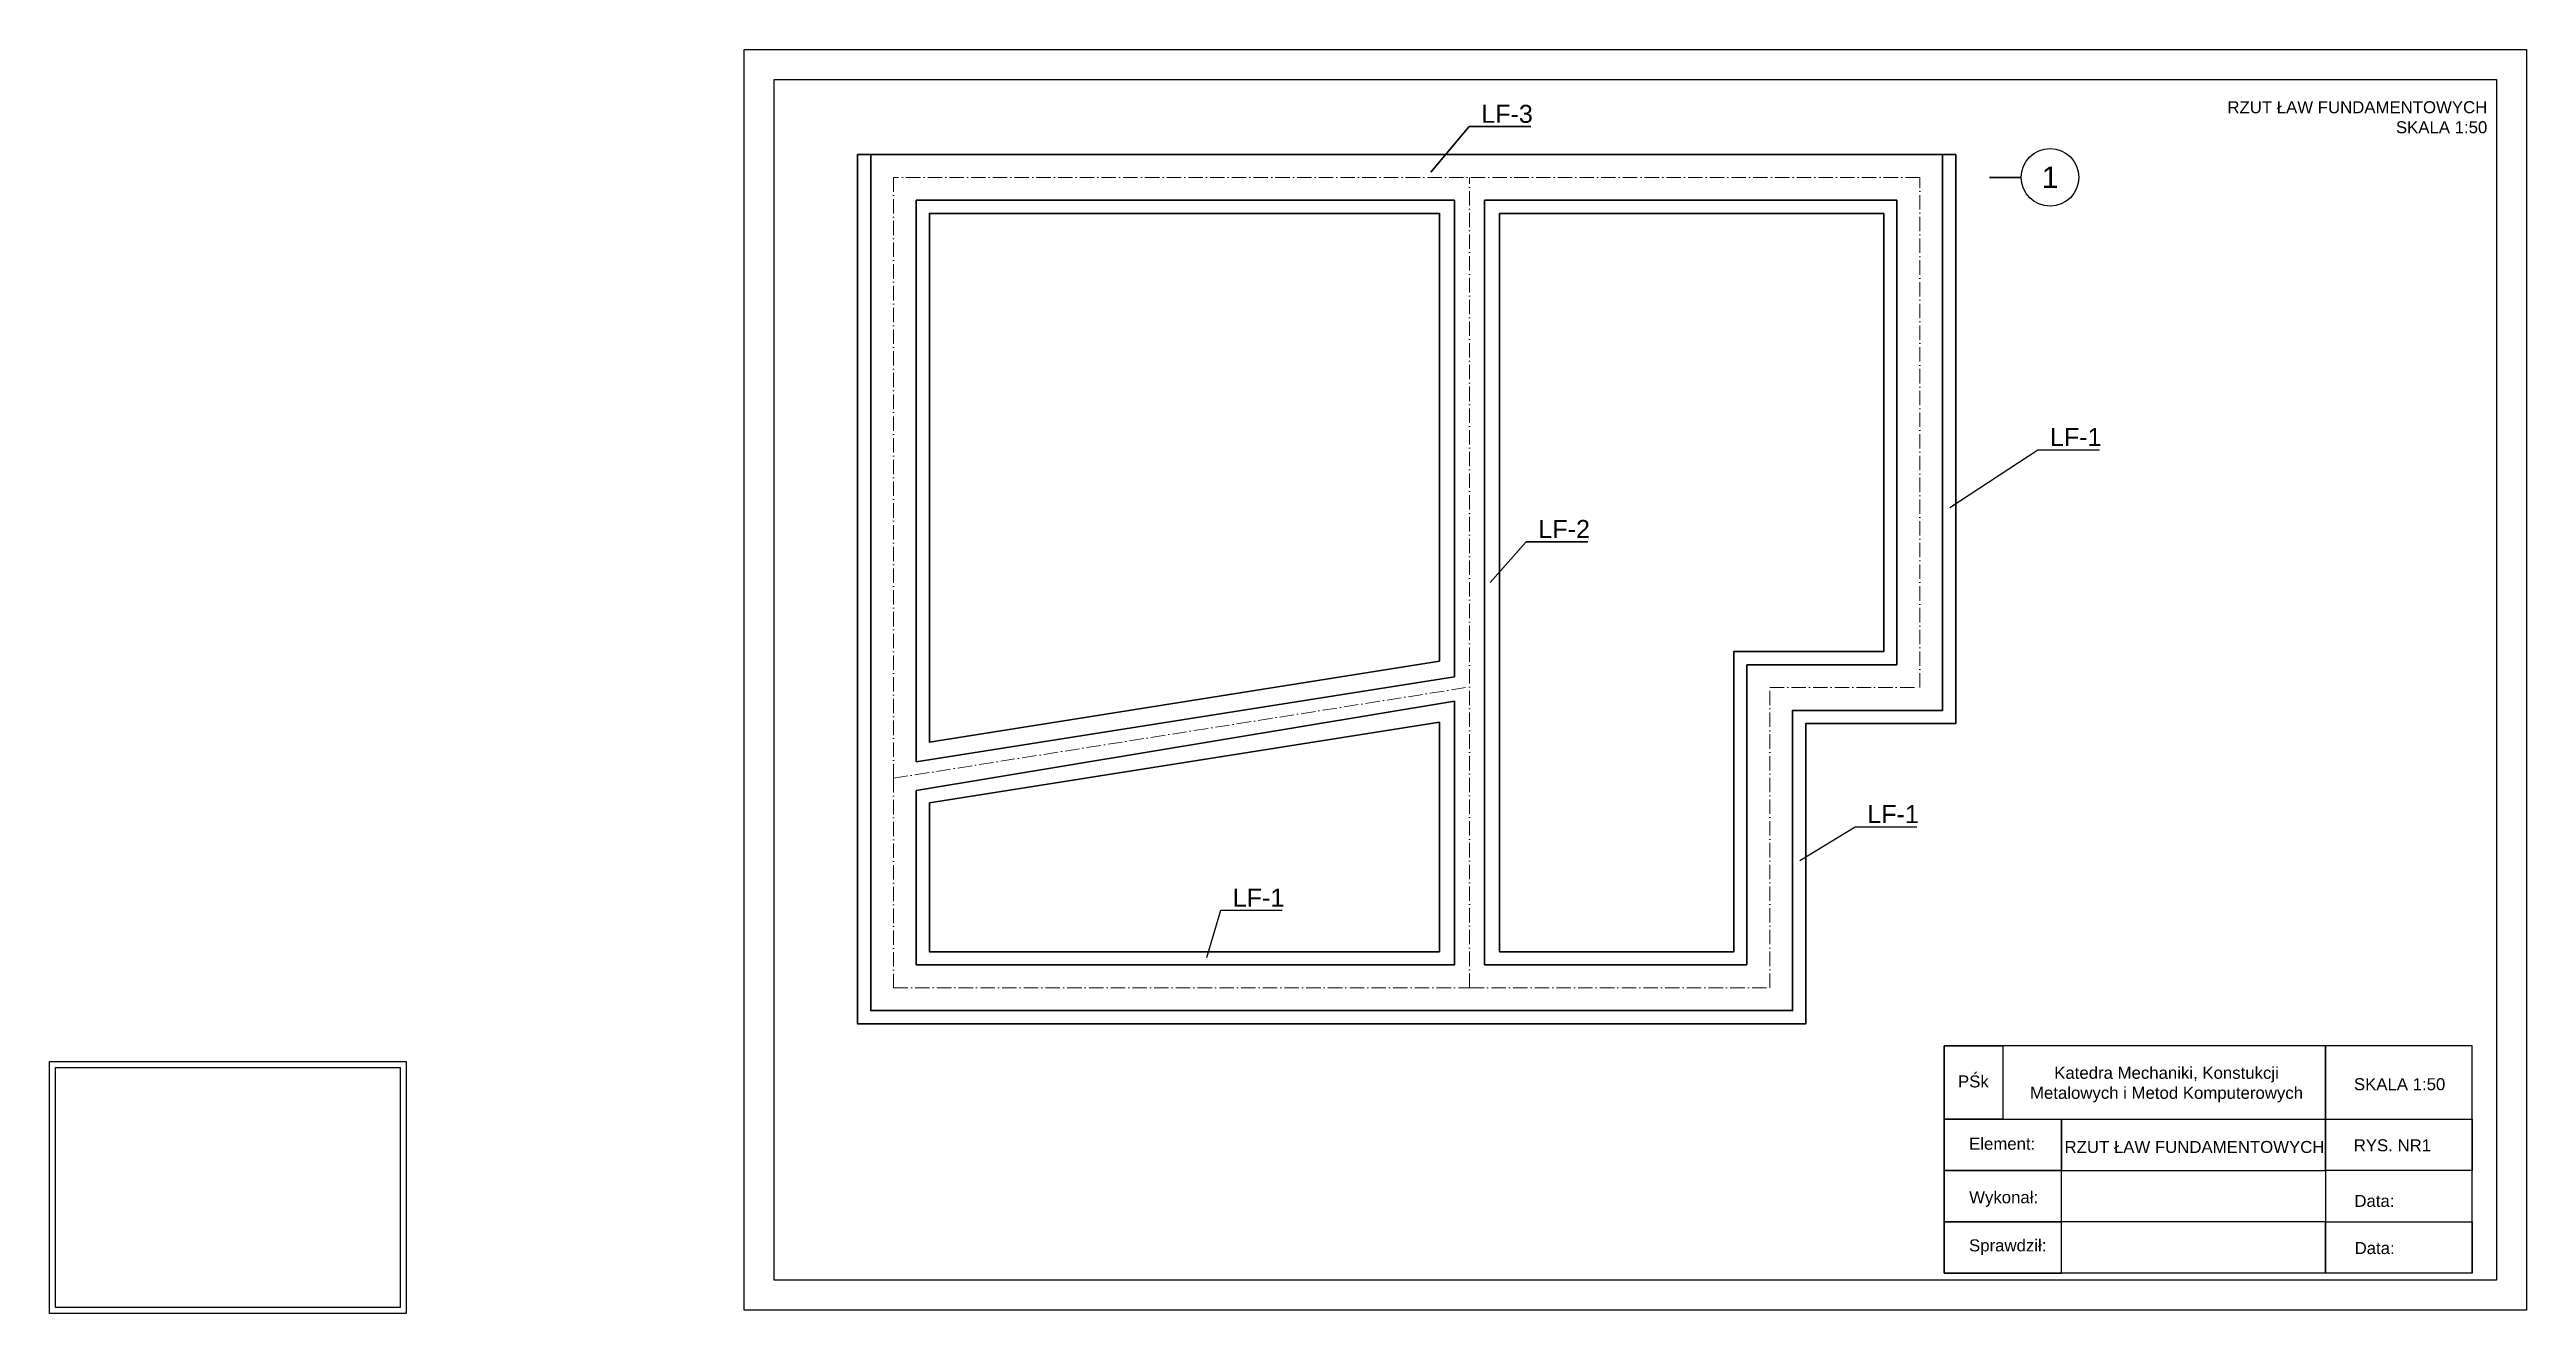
# Model space of a CAD drawing. Header units: millimetres. Extents: x 2350 to 4414, y 2740 to 3793.
import ezdxf
from ezdxf import colors
from ezdxf.entities.mleader import LeaderData, LeaderLine
from ezdxf.enums import TextEntityAlignment as Align
from ezdxf.math import Vec2, Vec3

# ---------------------------------------------------------------- set-up
doc = ezdxf.new("R2010")
doc.units = ezdxf.units.MM
doc.linetypes.add('ACAD_ISO10W100', pattern=[18, 12, -3, 0, -3])
for name, color, linetype, lineweight in [('L-F', 100, 'Continuous', 35), ('napisy', 130, 'Continuous', 20), ('Osie', 210, 'ACAD_ISO10W100', 18), ('SC-F', 10, 'Continuous', 25), ('tabelka', 30, 'Continuous', 25)]:
    doc.layers.add(name, color=color, linetype=linetype, lineweight=lineweight)
doc.styles.add('Michał Kosowicz', font='arial.ttf')
doc.styles.get("Standard").update_dxf_attribs({"font": 'arial.ttf'})

# ---------------------------------------------------------------- blocks, each defined once
blk = doc.blocks.new('_None')
blk = doc.blocks.new('_TagCircle')
at = {"color": 0, "linetype": 'ByBlock', "lineweight": -2, "transparency": 16777216}
blk.add_circle((0, 0), 4, dxfattribs=at)
at = {"layer": 'L-F', "color": 0, "transparency": 16777216, "style": 'Michał Kosowicz'}
blk.add_attdef('NUMERETYKIETY', text='', height=3, dxfattribs=at).set_placement((0, -1.5), align=Align.CENTER)

msp = doc.modelspace()

# ---------------------------------------------------------------- linework, layer by layer
at = {"layer": 'L-F'}
for p, q in [((3034.1, 3705.6), (3023.1, 3705.6)), ((3927.1, 3705.6), (3938.1, 3705.6)), ((3072.1, 3656.6), (3072.1, 3667.6)), ((3072.1, 3667.6), (3508.1, 3667.6)), ((3072.1, 3436.4), (3072.1, 3656.6)), ((3520.6, 3667.6), (3508.1, 3667.6)), ((3520.6, 3283.5), (3520.6, 3667.6)), ((3558.1, 3667.6), (3545.6, 3667.6)), ((3545.6, 3667.6), (3545.6, 3041.6)), ((3558.1, 3667.6), (3878.1, 3667.6)), ((3878.1, 3667.6), (3889.1, 3667.6)), ((3889.1, 3667.6), (3889.1, 3656.6)), ((3889.1, 3291.6), (3889.1, 3656.6)), ((3072.1, 3436.4), (3072.1, 3199.7)), ((3520.6, 3283.5), (3520.6, 3270.5)), ((3889.1, 3280.6), (3889.1, 3291.6)), ((3520.6, 3270.5), (3072.1, 3199.7)), ((3878.1, 3280.6), (3764.1, 3280.6)), ((3764.1, 3280.6), (3764.1, 3030.6)), ((3878.1, 3280.6), (3889.1, 3280.6)), ((3520.6, 3250.4), (3072.1, 3175.8)), ((3520.6, 3243.5), (3520.6, 3250.4)), ((3520.6, 3243.5), (3520.6, 3041.6)), ((3072.1, 3165.5), (3072.1, 3175.8)), ((3520.6, 3041.6), (3520.6, 3030.6)), ((3545.6, 3030.6), (3545.6, 3041.6)), ((3508.1, 3030.6), (3511.1, 3030.6)), ((3520.6, 3030.6), (3511.1, 3030.6)), ((3558.1, 3030.6), (3545.6, 3030.6)), ((3753.1, 3030.6), (3558.1, 3030.6)), ((3764.1, 3030.6), (3753.1, 3030.6))]:
    msp.add_line(p, q, dxfattribs=at)
for points in [[(3023.1, 3705.6), (3023.1, 3186.1), (3023.1, 2981.6), (3533.1, 2981.6), (3813.1, 2981.6), (3813.1, 3231.6), (3938.1, 3231.6), (3938.1, 3705.6)], [(3558.1, 3041.6), (3558.1, 3656.6)], [(3558.1, 3041.6), (3753.1, 3041.6), (3753.1, 3291.6), (3878.1, 3291.6), (3878.1, 3656.6), (3558.1, 3656.6)], [(3083.1, 3165.5), (3508.1, 3232.9)], [(3508.1, 3041.6), (3508.1, 3232.9)], [(3072.1, 3165.5), (3072.1, 3030.6), (3508.1, 3030.6)], [(3083.1, 3165.5), (3083.1, 3041.6), (3508.1, 3041.6)]]:
    msp.add_lwpolyline(points, dxfattribs=at)
for points in [[(3034.1, 3705.6), (3034.1, 3186.1), (3034.1, 2992.6), (3533.1, 2992.6), (3802.1, 2992.6), (3802.1, 3242.6), (3927.1, 3242.6), (3927.1, 3705.6)], [(3508.1, 3283.5), (3508.1, 3656.6), (3083.1, 3656.6), (3083.1, 3216.2)]]:
    msp.add_lwpolyline(points, close=True, dxfattribs=at)
at = {"layer": 'Osie'}
for points in [[(3053.1, 3686.6), (3053.1, 3186.1), (3053.1, 3011.6), (3533.1, 3011.6), (3783.1, 3011.6), (3783.1, 3261.6), (3908.1, 3261.6), (3908.1, 3686.6), (3053.1, 3686.6), (3053.1, 3186.1)], [(3533.1, 3011.6), (3533.1, 3686.6)], [(3053.1, 3186.1), (3533.1, 3262.1)]]:
    msp.add_lwpolyline(points, dxfattribs=at)
at = {"layer": 'SC-F'}
for points in [[(2928.6, 3793), (4413.6, 3793), (4413.6, 2743), (2928.6, 2743), (2928.6, 3793)], [(2350, 2950.3), (2647, 2950.3), (2647, 2740.3), (2350, 2740.3), (2350, 2950.3)]]:
    msp.add_lwpolyline(points, dxfattribs=at)
for points in [[(2953.6, 3768), (4388.6, 3768), (4388.6, 2768), (2953.6, 2768)], [(2355, 2945.3), (2642, 2945.3), (2642, 2745.3), (2355, 2745.3)]]:
    msp.add_lwpolyline(points, close=True, dxfattribs=at)
at = {"layer": 'tabelka'}
msp.add_lwpolyline([(4368.4, 2773.9), (4368.4, 2963.3), (4246.2, 2963.3), (4246.2, 2902.2), (4368.4, 2902.2), (4368.4, 2859.4), (4246.2, 2859.4), (4246.2, 2902.2), (4246.2, 2859.4), (4246.2, 2816.6), (4368.4, 2816.6), (4368.4, 2773.9), (4246.2, 2773.9), (4246.2, 2816.6), (4246.2, 2773.9), (3928.5, 2773.9), (3928.5, 2963.3), (3977.4, 2963.3), (3977.4, 2902.2), (3928.5, 2902.2), (4246.2, 2902.2), (4246.2, 2963.3), (3977.4, 2963.3), (3928.5, 2963.3), (3928.5, 2773.9), (4026.2, 2773.9), (4026.2, 2816.6), (3928.5, 2816.6), (4026.2, 2816.6), (4026.2, 2859.4), (3928.5, 2859.4), (4026.2, 2859.4), (4026.2, 2902.2), (4026.2, 2859.4), (4246.2, 2859.4), (4246.2, 2816.6), (4026.2, 2816.6)], dxfattribs=at)

# ---------------------------------------------------------------- texts
at = {"layer": 'napisy', "char_height": 10, "style": 'Michał Kosowicz'}
for s, width, heights, insert, attachment_point in [('\\pxqr,t54;RZUT ŁAW FUNDAMENTOWYCH\\PSKALA 1:50', 230.932, [48.4], (4150, 3750), 1), ('PŚk', 40, [0], (3952.8, 2933.5), 5), ('Katedra Mechaniki, Konstukcji Metalowych i Metod Komputerowych', 251.998, [0], (4113.7, 2930.9), 5), ('SKALA 1:50', 100, [0], (4307.9, 2931.2), 5), ('Element:', 80, [13.5], (3976.8, 2881.6), 5), ('RZUT ŁAW FUNDAMENTOWYCH', 219.629, [0], (4137, 2878.9), 5), ('RYS. NR1', 100, [0], (4301.9, 2880.3), 5), ('Wykonał:', 80, [0], (3978, 2835.6), 5), ('Data:', 100, [2.54], (4286.9, 2834), 5), ('Sprawdził:', 80, [0], (3981.4, 2795.5), 5), ('Data:', 100, [0], (4287.1, 2794.7), 5)]:
    msp.add_mtext_dynamic_manual_height_columns(s, width=width, gutter_width=12.5, heights=heights, dxfattribs=dict(at, insert=insert, attachment_point=attachment_point))

# ---------------------------------------------------------------- leaders
at = {"layer": 'L-F'}
ml = msp.add_multileader_mtext('Standard', dxfattribs=at)
ml.set_content('LF-3', color=3, style='Michał Kosowicz')
ml.set_leader_properties(color=3, linetype='ByLayer', lineweight=-1)
ml.set_arrow_properties(name='NONE')
ml.build(insert=Vec2(0, 0))
ml.multileader.update_dxf_attribs({"text_left_attachment_type": 5, "text_right_attachment_type": 5})
ctx = ml.context
ctx.base_point, ctx.char_height, ctx.plane_origin = Vec3(3540.7, 3729), 15, Vec3(3500.9, 3690.9)
ctx.left_attachment, ctx.right_attachment = 5, 5
notes = []
notes.append((ctx, [(0, (1, 1, 0), (3532.7, 3729), (1, 0), 8, [(0, [(3500.9, 3690.9)], 0, [])])]))
ctx.mtext.insert, ctx.mtext.flow_direction = Vec3(3542.7, 3747), 5
ml = msp.add_multileader_block('Standard', dxfattribs=at)
ml.set_content('_TagCircle', color=6, scale=6)
ml.set_attribute('NUMERETYKIETY', '1', width=0)
ml.set_leader_properties(color=6, linetype='ByLayer', lineweight=-1)
ml.set_arrow_properties(name='NONE')
ml.build(insert=Vec2(0, 0))
ml.multileader.update_dxf_attribs({"text_left_attachment_type": 5, "text_right_attachment_type": 5})
ctx = ml.context
ctx.base_point, ctx.char_height, ctx.plane_origin = Vec3(3992.7, 3686.6), 15, Vec3(3966.1, 3686.6)
ctx.left_attachment, ctx.right_attachment = 5, 5
notes.append((ctx, [(0, (1, 1, 0), (3984.7, 3686.6), (1, 0), 8, [(0, [(3966.1, 3686.6)], 0, [])])]))
ctx.block.insert = Vec3(4016.7, 3686.6)
ml = msp.add_multileader_mtext('Standard', dxfattribs=at)
ml.set_content('LF-2', color=3, style='Michał Kosowicz')
ml.set_leader_properties(color=3, linetype='ByLayer', lineweight=-1)
ml.set_arrow_properties(name='NONE')
ml.build(insert=Vec2(0, 0))
ml.multileader.update_dxf_attribs({"text_left_attachment_type": 5, "text_right_attachment_type": 5})
ctx = ml.context
ctx.base_point, ctx.char_height, ctx.plane_origin = Vec3(3588.3, 3383.1), 15, Vec3(3550.2, 3349)
ctx.left_attachment, ctx.right_attachment = 5, 5
notes.append((ctx, [(0, (1, 1, 0), (3580.3, 3383.1), (1, 0), 8, [(0, [(3550.2, 3349)], 0, [])])]))
ctx.mtext.insert, ctx.mtext.flow_direction = Vec3(3590.3, 3401.2), 5
at = {"layer": 'SC-F'}
ml = msp.add_multileader_mtext('Standard', dxfattribs=at)
ml.set_content('LF-1', color=3, style='Michał Kosowicz')
ml.set_leader_properties(color=3, linetype='ByLayer', lineweight=-1)
ml.set_arrow_properties(name='NONE')
ml.build(insert=Vec2(0, 0))
ml.multileader.update_dxf_attribs({"text_left_attachment_type": 5, "text_right_attachment_type": 5})
ctx = ml.context
ctx.base_point, ctx.char_height, ctx.plane_origin = Vec3(4014.5, 3459.7), 15, Vec3(3933.2, 3411.6)
ctx.left_attachment, ctx.right_attachment = 5, 5
notes.append((ctx, [(0, (1, 1, 0), (4006.5, 3459.7), (1, 0), 8, [(0, [(3933.2, 3411.6)], 0, [])])]))
ctx.mtext.insert, ctx.mtext.flow_direction = Vec3(4016.5, 3477.8), 5
ml = msp.add_multileader_mtext('Standard', dxfattribs=at)
ml.set_content('LF-1', color=3, style='Michał Kosowicz')
ml.set_leader_properties(color=3, linetype='ByLayer', lineweight=-1)
ml.set_arrow_properties(name='NONE')
ml.build(insert=Vec2(0, 0))
ml.multileader.update_dxf_attribs({"text_left_attachment_type": 5, "text_right_attachment_type": 5})
ctx = ml.context
ctx.base_point, ctx.char_height, ctx.plane_origin = Vec3(3862.3, 3145.6), 15, Vec3(3808.1, 3117.6)
ctx.left_attachment, ctx.right_attachment = 5, 5
notes.append((ctx, [(0, (1, 1, 0), (3854.3, 3145.6), (1, 0), 8, [(0, [(3808.1, 3117.6)], 0, [])])]))
ctx.mtext.insert, ctx.mtext.flow_direction = Vec3(3864.3, 3163.7), 5
ml = msp.add_multileader_mtext('Standard', dxfattribs=at)
ml.set_content('LF-1', color=3, style='Michał Kosowicz')
ml.set_leader_properties(color=3, linetype='ByLayer', lineweight=-1)
ml.set_arrow_properties(name='NONE')
ml.build(insert=Vec2(0, 0))
ml.multileader.update_dxf_attribs({"text_left_attachment_type": 5, "text_right_attachment_type": 5})
ctx = ml.context
ctx.base_point, ctx.char_height, ctx.plane_origin = Vec3(3333.7, 3076.1), 15, Vec3(3314.1, 3036.7)
ctx.left_attachment, ctx.right_attachment = 5, 5
notes.append((ctx, [(0, (1, 1, 0), (3325.7, 3076.1), (1, 0), 8, [(0, [(3314.1, 3036.7)], 0, [])])]))
ctx.mtext.insert, ctx.mtext.flow_direction = Vec3(3335.7, 3094.2), 5
for ctx, leaders in notes:
    for number, flags, end, landing, length, lines in leaders:
        leader = LeaderData()
        leader.index, (leader.has_last_leader_line, leader.has_dogleg_vector, leader.attachment_direction) = number, flags
        leader.last_leader_point, leader.dogleg_vector, leader.dogleg_length = Vec3(end), Vec3(landing), length
        for number, points, colour, breaks in lines:
            line = LeaderLine()
            line.index, line.vertices, line.color, line.breaks = number, Vec3.list(points), colors.encode_raw_color(colour), breaks
            leader.lines.append(line)
        ctx.leaders.append(leader)

doc.saveas('drawing.dxf')
